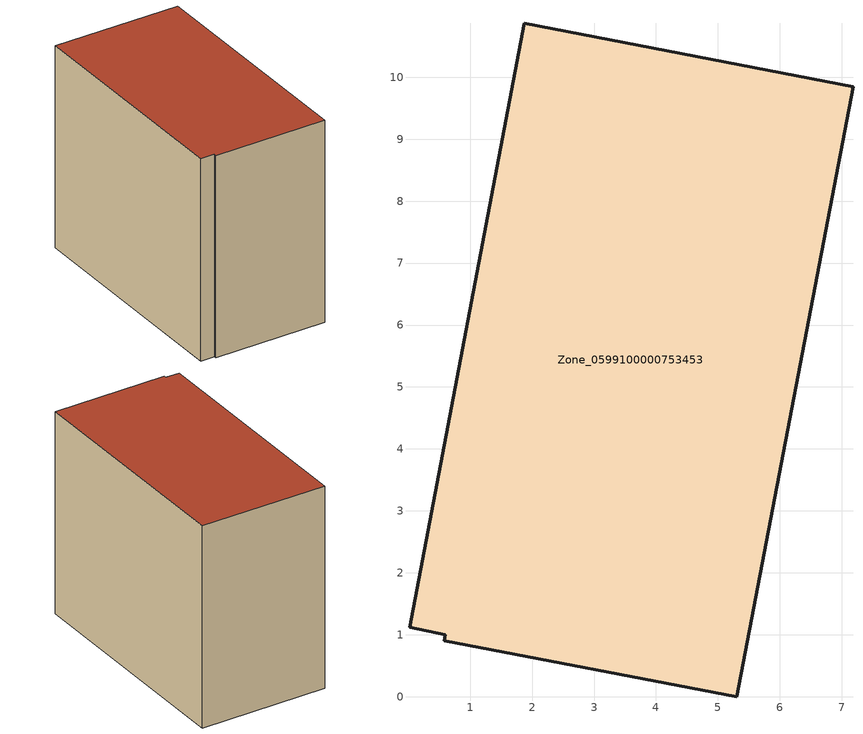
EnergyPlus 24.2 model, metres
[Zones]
Zone_0599100000753453
 floor ground (C_G): 0.58,0.9 0.6,1 0.02,1.12 1.88,10.87 7.18,9.85 5.31,0 z0
 wall outside (C_F): 5.31,0 7.18,9.85 1.88,10.87 0.02,1.12 0.6,1 0.58,0.9 5.31,0 z0:8.66
 roof outside (C_R): 0.6,1 0.58,0.9 5.31,0 7.18,9.85 1.88,10.87 0.02,1.12 z8.66
[BUILDING]
Pand.0599100000753453: North Axis=0; Terrain=City; Loads Convergence Tolerance Value=0.04; Temperature Convergence Tolerance Value=0.4; Solar Distribution=FullExterior; Maximum Number of Warmup Days=25; Minimum Number of Warmup Days=1
[Site:Location]
Rotterdam.The.Hague.AP_ZH_NLD Design_Conditions: Latitude=51.96; Longitude=4.45; Time Zone=1; Elevation=-4.5
[SITE:GROUNDTEMPERATURE:BUILDINGSURFACE]
18, 18, 18, 18, 18, 18, 18, 18, 18, 18, 18, 18
[MATERIAL] Thermal Absorptance=0.9; Solar Absorptance=0.7; Visible Absorptance=0.7
Name | Roughness | Thickness | Conductivity | Density | Specific Heat
G.TI.2006-2014 | MediumSmooth | 0.15 | 0.06 | 540 | 1210
F.TI.2006-2014 | Rough | 0.3 | 0.12 | 1920 | 840
R.TI.2006-2014 | MediumRough | 0.2 | 0.08 | 1500 | 1000
[CONSTRUCTION]
C_G: G.TI.2006-2014
C_F: F.TI.2006-2014
C_R: R.TI.2006-2014
[ZONE]
Zone_0599100000753453: Type=1; Multiplier=1; Ceiling Height=Autocalculate; Volume=Autocalculate; Floor Area=autocalculate; Part of Total Floor Area=Yes
[ZONEINFILTRATION:DESIGNFLOWRATE]
Infil_Zone_0599100000753453: Zone or ZoneList or Space or SpaceList=Zone_0599100000753453; Schedule=AlwaysOn; Design Flow Rate Calculation Method=Flow/Area; Flow Rate per Floor Area=0.0015; Constant Term Coefficient=1; Temperature Term Coefficient=0; Velocity Term Coefficient=0; Velocity Squared Term Coefficient=0
[HVACTEMPLATE:ZONE:IDEALLOADSAIRSYSTEM]
Zone_0599100000753453: Maximum Heating Supply Air Temperature=50; Minimum Cooling Supply Air Temperature=13; Maximum Heating Supply Air Humidity Ratio=0.0156; Minimum Cooling Supply Air Humidity Ratio=0.0077; Heating Limit=NoLimit; Cooling Limit=NoLimit; Dehumidification Control Type=ConstantSensibleHeatRatio; Cooling Sensible Heat Ratio=0.7; Dehumidification Setpoint=60; Humidification Control Type=None; Humidification Setpoint=30; Outdoor Air Method=None; Outdoor Air Flow Rate per Person=0.00944; Outdoor Air Flow Rate per Zone Floor Area=0; Outdoor Air Flow Rate per Zone=0; Demand Controlled Ventilation Type=None; Outdoor Air Economizer Type=NoEconomizer; Heat Recovery Type=None; Sensible Heat Recovery Effectiveness=0.7; Latent Heat Recovery Effectiveness=0.65
[ZONECONTROL:THERMOSTAT]
ThermostatControl_Zone_0599100000753453: Zone or ZoneList=Zone_0599100000753453; Control Type Schedule=DualSetpointControlType; Control 1=Thermostat_Zone_0599100000753453; Temperature Difference Between Cutout And Setpoint=0
[THERMOSTATSETPOINT:DUALSETPOINT]
Thermostat_Zone_0599100000753453: Heating Setpoint Temperature Schedule=HeatingSetpoint_Zone_0599100000753453; Cooling Setpoint Temperature Schedule=CoolingSetpoint_Zone_0599100000753453
[SCHEDULE:COMPACT]
HeatingSetpoint_Zone_0599100000753453: Through: 12/31, For: AllDays, Until: 24:00, 21
CoolingSetpoint_Zone_0599100000753453: Through: 12/31, For: AllDays, Until: 24:00, 24
DualSetpointControlType: Through: 12/31, For: AllDays, Until: 24:00, 4
AlwaysOn: Through: 12/31, For: AllDays, Until: 24:00, 1
